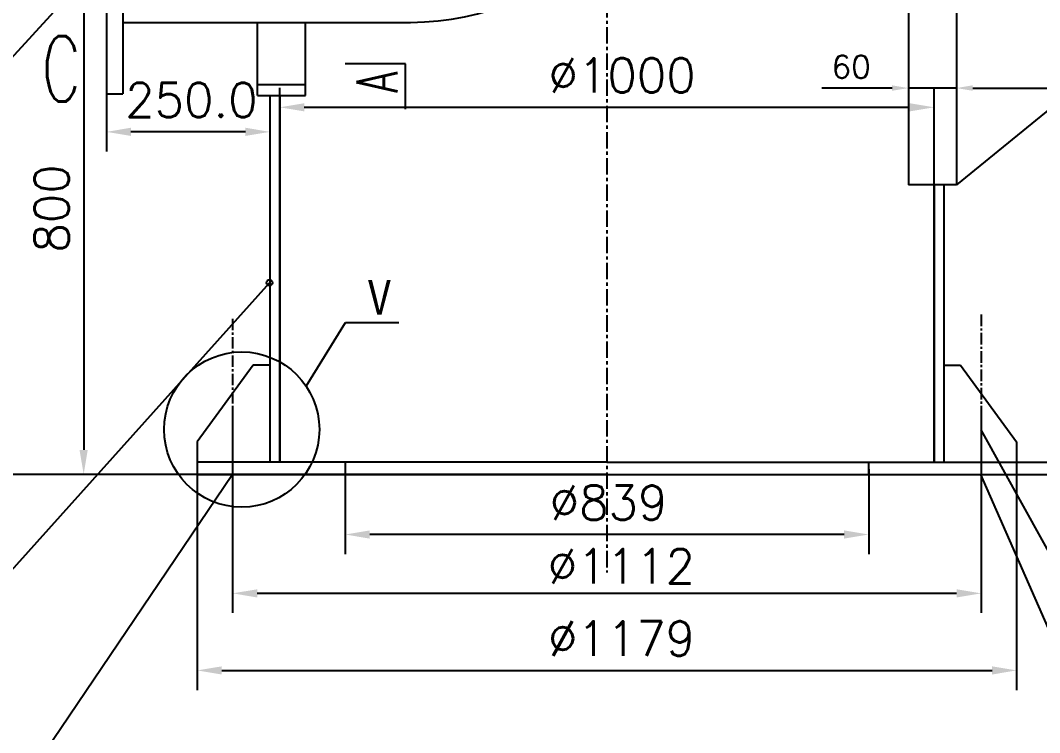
# Model space of a CAD drawing. Header units: millimetres. Extents: x 4178 to 18518, y 3515 to 11925.
# Drawn here: x 4967 to 6525, y 6344 to 7431 of the extents above; entities that cross this region are included whole.
import ezdxf

# ---------------------------------------------------------------- set-up
doc = ezdxf.new("R2010")
doc.units = ezdxf.units.MM
doc.linetypes.add('CENTER', pattern=[2, 1.25, -0.25, 0.25, -0.25])
for name, color, linetype in [('1轮廓实线层', 1, 'Continuous'), ('3中心线层', 3, 'CENTER'), ('6文字层', 2, 'Continuous'), ('7标注层', 4, 'Continuous'), ('TEXT', 2, 'Continuous'), ('图框层', 1, 'Continuous'), ('粗实线', 1, 'Continuous')]:
    doc.layers.add(name, color=color, linetype=linetype)
doc.styles.add('PC_TEXTSTYLE', font='txt.shx', dxfattribs={"bigfont": 'hzfs.shx'})

msp = doc.modelspace()

# ---------------------------------------------------------------- linework, layer by layer
at = {"layer": '1轮廓实线层', "ltscale": 14}
for p, q in [((5098.4, 7756.7, 0), (5098.4, 7319.2, 0)), ((5123.4, 7756.7, 0), (5123.4, 7319.2, 0)), ((5123.4, 7428.5, 0), (5563.4, 7428.5, 0)), ((5098.4, 7319.2, 0), (5123.4, 7319.2, 0)), ((5348.4, 7316.7, 0), (5348.4, 6756.7, 0)), ((5348.4, 7316.7, 0), (5348.4, 7251.2, 0)), ((5363.4, 7316.7, 0), (5363.4, 6756.7, 0)), ((6363.4, 7180.3, 0), (6363.4, 6756.7, 0)), ((6378.4, 7180.3, 0), (6378.4, 6756.7, 0)), ((6363.4, 6797.6, 0), (6363.4, 6756.7, 0)), ((6378.4, 6797.6, 0), (6378.4, 6756.7, 0)), ((5237.3, 6737.9, 0), (6489.5, 6738, 0))]:
    msp.add_line(p, q, dxfattribs=at)
at = {"layer": '1轮廓实线层', "color": 1, "ltscale": 14}
for p, q in [((5322.9, 6904.9, 0), (5237.3, 6787.7, 0)), ((6403.9, 6904.9, 0), (6489.5, 6787.7, 0)), ((5463.4, 6756.7, 0), (5463.4, 6737.9, 0)), ((6263.4, 6737.9, 0), (6263.4, 6756.7, 0)), ((5462.3, 6737.9, 0), (5463.4, 6739, 0))]:
    msp.add_line(p, q, dxfattribs=at)
at = {"layer": '1轮廓实线层', "ltscale": 14}
msp.add_arc((5563.4, 7838, 0), 409.5, 270, 0, dxfattribs=at)
at = {"layer": '3中心线层', "color": 3, "ltscale": 20}
msp.add_line((5863.4, 11741, 0), (5863.4, 6588.2, 0), dxfattribs=at)
at = {"layer": '3中心线层', "color": 3, "ltscale": 14}
for p, q in [((6435.3, 6982.1, 0), (6435.3, 6692.6, 0)), ((5291.4, 6975.8, 0), (5291.4, 6690.4, 0))]:
    msp.add_line(p, q, dxfattribs=at)
at = {"layer": '7标注层', "ltscale": 14}
for p, q in [((5102, 7536.5, 0), (4927.8, 7346.1, 0)), ((5063.7, 7500.5, 0), (5063.7, 6775.4, 0)), ((5098.4, 7340.2, 0), (5098.4, 7231.2, 0)), ((6324.2, 7338, 0), (6324.2, 7308.1, 0)), ((6397.5, 7338, 0), (6397.5, 7308.1, 0)), ((5363.4, 6756.7, 0), (5363.4, 7328.7, 0)), ((6299.2, 7328.1, 0), (6191.7, 7328.1, 0)), ((6397.5, 7328.1, 0), (6324.2, 7328.1, 0)), ((6363.4, 6756.7, 0), (6363.4, 7328.7, 0)), ((6422.5, 7328.1, 0), (6447.5, 7328.1, 0)), ((6447.5, 7328.1, 0), (6787.9, 7328.1, 0)), ((5348.4, 7309.3, 0), (5348.4, 7231.2, 0)), ((5400.9, 7298.7, 0), (6325.9, 7298.7, 0)), ((5310.9, 7261.2, 0), (5135.9, 7261.2, 0)), ((5347.8, 7030.8, 0), (4927.6, 6563.1, 0)), ((5291.4, 6842.8, 0), (5291.4, 6526.3, 0)), ((6435.3, 6842.8, 0), (6435.3, 6526.3, 0)), ((5463.4, 6746.2, 0), (5463.4, 6616.2, 0)), ((6263.4, 6746.2, 0), (6263.4, 6616.2, 0)), ((6489.5, 6756.7, 0), (6489.5, 6408.6, 0)), ((6489.5, 6756.7, 0), (6664.8, 6756.7, 0)), ((5237.3, 6737.9, 0), (4516.7, 6737.9, 0)), ((5198.6, 6737.9, 0), (5033.7, 6737.9, 0)), ((5237.3, 6737.9, 0), (5063.7, 6737.9, 0)), ((5237.3, 6737.9, 0), (5237.3, 6408.6, 0)), ((6489.5, 6738, 0), (6787.9, 6738, 0)), ((6489.5, 6737.9, 0), (6664.8, 6737.9, 0)), ((6225.9, 6646.2, 0), (5500.9, 6646.2, 0)), ((6397.8, 6556.3, 0), (5328.9, 6556.3, 0)), ((5274.8, 6438.6, 0), (6452, 6438.6, 0))]:
    msp.add_line(p, q, dxfattribs=at)
at = {"layer": '7标注层', "color": 4, "ltscale": 14}
for p, q in [((6646, 7382.9, 0), (6397.5, 7180.3, 0)), ((5403.6, 6872.8, 0), (5463.7, 6970.1, 0)), ((5463.7, 6970.1, 0), (5545.6, 6970.1, 0)), ((6646, 6425.4, 0), (6435.3, 6806, 0)), ((5291.4, 6737.9, 0), (5004.5, 6313.8, 0)), ((6646, 6257, 0), (6434.6, 6738, 0))]:
    msp.add_line(p, q, dxfattribs=at)
at = {"layer": '7标注层', "ltscale": 14}
msp.add_circle((5347.8, 7030.8, 0), 4.5, dxfattribs=at)
at = {"layer": '7标注层', "color": 4, "ltscale": 14}
msp.add_circle((5305.3, 6806.5, 0), 118.6, dxfattribs=at)
at = {"layer": '7标注层', "ltscale": 14}
for points in [[(6299.2, 7332.3, 0), (6299.2, 7324, 0), (6324.2, 7328.1, 0)], [(6422.5, 7332.3, 0), (6422.5, 7324, 0), (6397.5, 7328.1, 0)], [(5400.9, 7305, 0), (5400.9, 7292.5, 0), (5363.4, 7298.7, 0)], [(6325.9, 7305, 0), (6325.9, 7292.5, 0), (6363.4, 7298.7, 0)], [(5135.9, 7267.5, 0), (5135.9, 7255, 0), (5098.4, 7261.2, 0)], [(5310.9, 7267.5, 0), (5310.9, 7255, 0), (5348.4, 7261.2, 0)], [(5057.4, 6775.4, 0), (5069.9, 6775.4, 0), (5063.7, 6737.9, 0)], [(5500.9, 6652.4, 0), (5500.9, 6639.9, 0), (5463.4, 6646.2, 0)], [(6225.9, 6652.4, 0), (6225.9, 6639.9, 0), (6263.4, 6646.2, 0)], [(5328.9, 6562.5, 0), (5328.9, 6550, 0), (5291.4, 6556.3, 0)], [(6397.8, 6562.5, 0), (6397.8, 6550, 0), (6435.3, 6556.3, 0)], [(5274.8, 6444.8, 0), (5274.8, 6432.3, 0), (5237.3, 6438.6, 0)], [(6452, 6444.8, 0), (6452, 6432.3, 0), (6489.5, 6438.6, 0)]]:
    msp.add_solid(points, dxfattribs=at)
at = {"layer": '图框层', "ltscale": 14}
for p, q in [((6324.2, 7500.9, 0), (6324.2, 7180.3, 0)), ((6397.5, 7500.9, 0), (6397.5, 7180.3, 0)), ((5329.2, 7316.7, 0), (5329.2, 7428.5, 0)), ((5402.6, 7316.7, 0), (5402.6, 7428.5, 0)), ((5329.2, 7333.4, 0), (5402.6, 7333.4, 0)), ((5329.2, 7316.7, 0), (5402.6, 7316.7, 0)), ((6397.5, 7180.3, 0), (6324.2, 7180.3, 0)), ((5348.4, 6904.9, 0), (5322.9, 6904.9, 0)), ((6378.4, 6904.9, 0), (6403.9, 6904.9, 0)), ((5237.3, 6787.7, 0), (5237.3, 6737.9, 0)), ((6489.5, 6787.7, 0), (6489.5, 6737.9, 0)), ((5863.4, 6756.7, 0), (5237.3, 6756.7, 0)), ((5863.4, 6756.7, 0), (6489.5, 6756.7, 0)), ((5863.4, 6737.9, 0), (5237.3, 6737.9, 0)), ((5863.4, 6737.9, 0), (6489.5, 6737.9, 0))]:
    msp.add_line(p, q, dxfattribs=at)
at = {"layer": '粗实线', "ltscale": 14}
for p, q in [((5555.6, 7365.2, 0), (5463.4, 7365.2, 0)), ((5555.6, 7295.7, 0), (5555.6, 7365.2, 0))]:
    msp.add_line(p, q, dxfattribs=at)

# ---------------------------------------------------------------- texts
at = {"layer": '6文字层', "style": 'PC_TEXTSTYLE', "width": 0.667}
msp.add_text('C', height=100, dxfattribs=at).set_placement((4999.3, 7307.4, 0))
msp.add_text('A', height=62.5, rotation=90, dxfattribs=at).set_placement((5543.2, 7321, 0))
at = {"layer": '6文字层', "style": 'PC_TEXTSTYLE'}
msp.add_text('Ⅴ', height=60, dxfattribs=at).set_placement((5485.6, 6976.4, 0))
at = {"layer": 'TEXT', "style": 'PC_TEXTSTYLE'}
for s, p in [('∅1000', (5774.1, 7321.2, 0)), ('250.0', (5127.1, 7283.7, 0))]:
    msp.add_text(s, height=52.5, dxfattribs=at).set_placement(p)
at = {"layer": 'TEXT', "color": 3, "style": 'PC_TEXTSTYLE'}
for s, height, p in [('60', 35, (6206.7, 7343.1, 0)), ('∅1112', 52.5, (5773, 6571.5, 0)), ('∅1179', 52.5, (5773.3, 6461.1, 0))]:
    msp.add_text(s, height=height, dxfattribs=at).set_placement(p)
for s, rotation, p in [('800', 90, (5041.2, 7076.7, 0)), ('∅839', 360, (5775.9, 6668.7, 0))]:
    msp.add_text(s, height=52.5, rotation=rotation, dxfattribs=at).set_placement(p)

doc.saveas('drawing.dxf')
